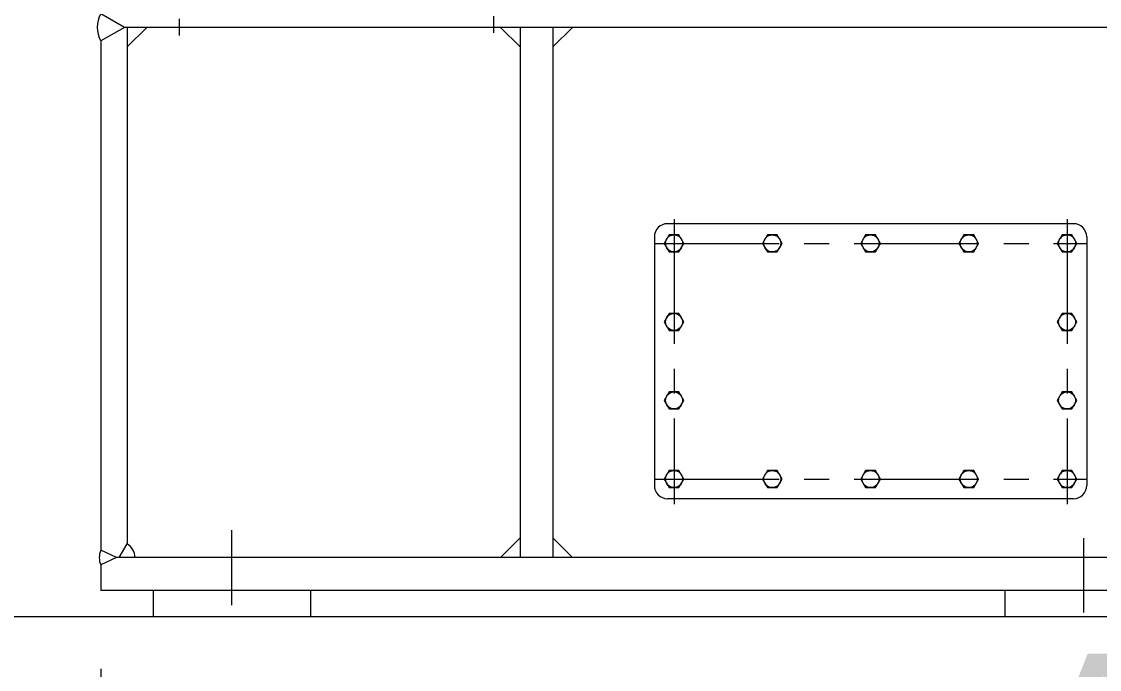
# Model space of a CAD drawing. Header units: inches. Extents: x 0 to 19814, y 0 to 15096.
# Drawn here: x 16360 to 17183, y 7380 to 7875 of the extents above; entities that cross this region are included whole.
import ezdxf

# ---------------------------------------------------------------- set-up
doc = ezdxf.new("R2010")
doc.units = ezdxf.units.IN
doc.header["$MEASUREMENT"] = 0
doc.linetypes.add('CENTER', pattern=[50.8, 31.75, -6.35, 6.35, -6.35])
doc.linetypes.add('DASHDOT', pattern=[25.4, 12.7, -6.35, 0, -6.35])
doc.layers.get('Defpoints').update_dxf_attribs({"lineweight": 5})
doc.layers.add('CAXA1', color=5, linetype='CENTER', lineweight=5)
doc.styles.add('Roman', font='arial.ttf')
doc.styles.get("Standard").update_dxf_attribs({"font": 'arial.ttf'})
doc.dimstyles.new('ISO-25', dxfattribs={"dimscale": 30, "dimtxt": 1.5, "dimasz": 1.5, "dimexe": 2, "dimexo": 2, "dimtad": 1, "dimtih": 1, "dimtoh": 1, "dimdec": 1, "dimlfac": 0.03937, "dimdsep": 46, "dimtxsty": 'Standard', "dimcen": 2.5, "dimclrd": 7, "dimclre": 7, "dimclrt": 7, "dimadec": 0, "dimazin": 0, "dimtfac": 1, "dimtdec": 1, "dimtmove": 0, "dimatfit": 3, "dimfxl": 1, "dimlwd": 5, "dimlwe": 5, "dimarcsym": 0})

# ---------------------------------------------------------------- blocks, each defined once
blk = doc.blocks.new('*D38')
at = {"color": 7, "linetype": 'Continuous', "lineweight": 5, "transparency": 16777216}
for p, q in [((16420.33, 7380.73), (16420.33, 7148.77)), ((17950.33, 7380.77), (17950.33, 7148.77)), ((16465.33, 7208.77), (17905.33, 7208.77))]:
    blk.add_line(p, q, dxfattribs=at)
at = {"color": 7, "transparency": 16777216}
for points in [[(16465.33, 7216.27), (16465.33, 7201.27), (16420.33, 7208.77)], [(17905.33, 7216.27), (17905.33, 7201.27), (17950.33, 7208.77)]]:
    blk.add_solid(points, dxfattribs=at)
at = {"layer": 'Defpoints', "color": 0, "transparency": 16777216}
for p in [(16420.33, 7440.73), (17950.33, 7440.77), (17950.33, 7208.77)]:
    blk.add_point(p, dxfattribs=at)
at = {"color": 7, "lineweight": 5, "transparency": 16777216, "insert": (17185.33, 7310.02), "char_height": 165, "attachment_point": 5, "style": 'Roman'}
blk.add_mtext('A', dxfattribs=at)
blk = doc.blocks.new('*D39')
at = {"color": 7, "linetype": 'Continuous', "lineweight": 5, "transparency": 16777216}
for p, q in [((18298.12, 7983.01), (18298.12, 6914.04)), ((14378.83, 7750.51), (14378.83, 6914.04)), ((14423.83, 6974.04), (18253.12, 6974.04))]:
    blk.add_line(p, q, dxfattribs=at)
at = {"color": 7, "transparency": 16777216}
for points in [[(14423.83, 6981.54), (14423.83, 6966.54), (14378.83, 6974.04)], [(18253.12, 6981.54), (18253.12, 6966.54), (18298.12, 6974.04)]]:
    blk.add_solid(points, dxfattribs=at)
at = {"layer": 'Defpoints', "color": 0, "transparency": 16777216}
for p in [(18298.12, 8043.01), (14378.83, 7810.51), (18298.12, 6974.04)]:
    blk.add_point(p, dxfattribs=at)
at = {"color": 7, "lineweight": 5, "transparency": 16777216, "insert": (16278.72, 7075.29), "char_height": 165, "attachment_point": 5, "style": 'Roman'}
blk.add_mtext('B', dxfattribs=at)

msp = doc.modelspace()

# ---------------------------------------------------------------- linework, layer by layer
at = {"color": 7, "linetype": 'DASHDOT', "lineweight": 5}
for p, q in [((16480.33, 7864.66), (16480.34, 7956.71)), ((16720.33, 7866.58), (16720.34, 7956.72))]:
    msp.add_line(p, q, dxfattribs=at)
at = {"color": 7, "lineweight": 5}
for p, q in [((16438.33, 7870.77), (16420.32, 7881.17)), ((16438.33, 7870.77), (16420.33, 7860.38)), ((17932.33, 7870.77), (16438.33, 7870.77)), ((16440.33, 7870.77), (16440.33, 7476.17)), ((16455.33, 7870.77), (16440.33, 7855.77)), ((16740.33, 7855.77), (16725.33, 7870.77)), ((16740.33, 7870.77), (16740.33, 7465.77)), ((16765.33, 7870.77), (16765.33, 7465.77)), ((16765.33, 7855.77), (16780.33, 7870.77)), ((16420.33, 7860.38), (16420.33, 7471.37)), ((17162.83, 7720.77), (16852.83, 7720.77)), ((16842.83, 7710.77), (16842.83, 7520.77)), ((17172.83, 7710.77), (17172.83, 7520.77)), ((17162.83, 7510.77), (16852.83, 7510.77)), ((16740.33, 7480.77), (16725.33, 7465.77)), ((16765.33, 7480.77), (16780.33, 7465.77)), ((16432.33, 7465.77), (16420.33, 7471.37)), ((16434.33, 7465.77), (16440.33, 7476.17)), ((16432.33, 7465.77), (16420.33, 7460.18)), ((17938.33, 7465.77), (16432.33, 7465.77)), ((16420.33, 7460.18), (16420.33, 7440.77)), ((17950.33, 7440.77), (16420.33, 7440.77)), ((16460.33, 7440.77), (16460.33, 7420.79)), ((16580.33, 7440.77), (16580.33, 7420.79)), ((17110.33, 7440.77), (17110.33, 7420.79))]:
    msp.add_line(p, q, dxfattribs=at)
at = {"color": 7, "lineweight": 5, "ltscale": 2.5}
msp.add_line((14334.35, 7420.77), (18457.48, 7420.77), dxfattribs=at)
at = {"color": 7, "lineweight": 5}
for points in [[(16854.08, 7712.27), (16850.32, 7705.77), (16854.08, 7699.27), (16861.58, 7699.27), (16865.34, 7705.77), (16861.58, 7712.27)], [(16929.08, 7712.27), (16925.32, 7705.77), (16929.08, 7699.27), (16936.58, 7699.27), (16940.34, 7705.77), (16936.58, 7712.27)], [(17004.08, 7712.27), (17000.32, 7705.77), (17004.08, 7699.27), (17011.58, 7699.27), (17015.34, 7705.77), (17011.58, 7712.27)], [(17079.08, 7712.27), (17075.32, 7705.77), (17079.08, 7699.27), (17086.58, 7699.27), (17090.34, 7705.77), (17086.58, 7712.27)], [(17154.08, 7712.27), (17150.32, 7705.77), (17154.08, 7699.27), (17161.58, 7699.27), (17165.34, 7705.77), (17161.58, 7712.27)], [(16854.08, 7652.27), (16850.32, 7645.77), (16854.08, 7639.27), (16861.58, 7639.27), (16865.34, 7645.77), (16861.58, 7652.27)], [(17154.08, 7652.27), (17150.32, 7645.77), (17154.08, 7639.27), (17161.58, 7639.27), (17165.34, 7645.77), (17161.58, 7652.27)], [(16854.08, 7592.27), (16850.32, 7585.77), (16854.08, 7579.27), (16861.58, 7579.27), (16865.34, 7585.77), (16861.58, 7592.27)], [(17154.08, 7592.27), (17150.32, 7585.77), (17154.08, 7579.27), (17161.58, 7579.27), (17165.34, 7585.77), (17161.58, 7592.27)], [(16854.08, 7532.27), (16850.32, 7525.77), (16854.08, 7519.27), (16861.58, 7519.27), (16865.34, 7525.77), (16861.58, 7532.27)], [(16929.08, 7532.27), (16925.32, 7525.77), (16929.08, 7519.27), (16936.58, 7519.27), (16940.34, 7525.77), (16936.58, 7532.27)], [(17004.08, 7532.27), (17000.32, 7525.77), (17004.08, 7519.27), (17011.58, 7519.27), (17015.34, 7525.77), (17011.58, 7532.27)], [(17079.08, 7532.27), (17075.32, 7525.77), (17079.08, 7519.27), (17086.58, 7519.27), (17090.34, 7525.77), (17086.58, 7532.27)], [(17154.08, 7532.27), (17150.32, 7525.77), (17154.08, 7519.27), (17161.58, 7519.27), (17165.34, 7525.77), (17161.58, 7532.27)]]:
    msp.add_lwpolyline(points, close=True, dxfattribs=at)
for centre in [(16857.83, 7705.77), (16932.83, 7705.77), (17007.83, 7705.77), (17082.83, 7705.77), (17157.83, 7705.77), (16857.83, 7645.77), (17157.83, 7645.77), (16857.83, 7585.77), (17157.83, 7585.77), (16857.83, 7525.77), (16932.83, 7525.77), (17007.83, 7525.77), (17082.83, 7525.77), (17157.83, 7525.77)]:
    msp.add_circle(centre, 6.5, dxfattribs=at)
for centre, radius, start, end in [((16438.33, 7870.77), 20.78, 150, 210), ((16852.83, 7710.77), 10, 90, 180), ((17162.83, 7710.77), 10, 0, 90), ((16852.83, 7520.77), 10, 180, 270), ((17162.83, 7520.77), 10, 270, 0), ((16432.33, 7465.77), 13.24, 155, 205), ((16434.33, 7465.77), 12, 0, 60)]:
    msp.add_arc(centre, radius, start, end, dxfattribs=at)
at = {"layer": 'CAXA1', "linetype": 'CENTER', "lineweight": 5, "ltscale": 3}
for p, q in [((16857.83, 7724.37), (16857.83, 7506.48)), ((17157.83, 7724.37), (17157.83, 7506.48)), ((16842.83, 7705.77), (17172.83, 7705.77)), ((16842.83, 7525.77), (17172.83, 7525.77)), ((16520.33, 7429.47), (16520.33, 7486.72)), ((17170.33, 7480.52), (17170.33, 7450.27)), ((17170.33, 7477.49), (17170.33, 7423.93))]:
    msp.add_line(p, q, dxfattribs=at)

# ---------------------------------------------------------------- dimensions: what is measured, and where the dimension line sits
at = {"color": 7, "lineweight": 5}
dim = msp.add_linear_dim(base=(18298.12, 6974.04), p1=(14378.83, 7810.51), p2=(18298.12, 8043.01), text='B', dimstyle='ISO-25', override={"dimtxt": 5.5, "dimpost": '\\X', "dimtxsty": 'Roman', "dimtmove": 1}, dxfattribs=at)
dim.commit()
dim.dimension.update_dxf_attribs({"geometry": '*D39', "text_midpoint": (16278.72, 6974.04), "dimtype": 160})
dim = msp.add_linear_dim(base=(17950.33, 7208.77), p1=(16420.33, 7440.73), p2=(17950.33, 7440.77), text='A', dimstyle='ISO-25', override={"dimtxt": 5.5, "dimpost": '\\X', "dimtxsty": 'Roman', "dimtmove": 1}, dxfattribs=at)
dim.commit()
dim.dimension.update_dxf_attribs({"geometry": '*D38', "text_midpoint": (17185.33, 7310.02)})

doc.saveas('drawing.dxf')
